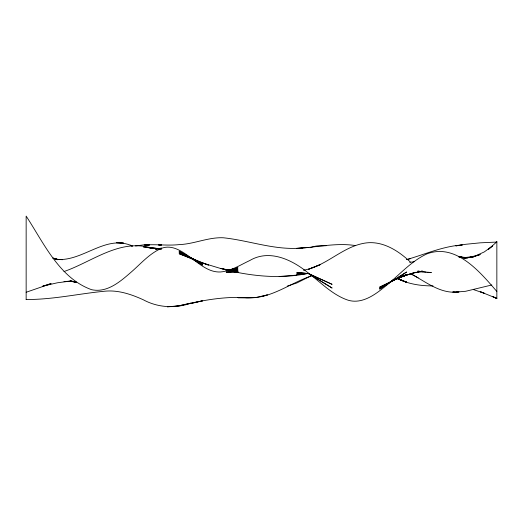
<?xml version="1.0" encoding="UTF-8"?>
<svg xmlns="http://www.w3.org/2000/svg" width="523" height="523" viewBox="0 0 523 523"><rect width="100%" height="100%" fill="white"/><g stroke="black" fill="none" stroke-linecap="round" stroke-linejoin="round"><path stroke-width="0.78" d="M496.85 241.796L488.292 249.438L492.503 245.993L484.213 251.962L472.727 257.139L480.264 254.551L466.438 258.101M392.596 280.439L379.665 289.101L392.596 280.707L379.665 288.153L392.596 280.884L406.633 271.993L392.596 280.943L379.665 287.153L399.454 277.563L406.633 274.856L392.596 280.387L406.633 274.653L392.596 280.57L406.633 275L399.454 277.471L410.359 273.915L399.454 277.288L414.209 272.751L410.359 273.81L422.381 271.058L417.184 272.012M312.028 275.366L296.803 282.989L287.238 286.107M63.983 271.548C92.368 261.703 120.068 238.279 151.722 248.118M26.15 292.265L51.195 283.616M392.596 280.178L399.454 277.739L406.633 274.444L394.885 279.374M50.424 283.714L42.736 286.173L57.347 282.793L70.206 281.113L63.983 281.603L70.206 281.407L76.057 281.904L70.206 281.217L76.057 282.322L70.206 280.635L76.057 282.446M410.359 258.708L406.633 259.598C425.049 254.335 442.903 246.222 462.286 244.954L455.853 245.875L465.653 244.293L480.264 242.829L496.85 242.071M312.244 275.647C290.435 282.668 270.921 299.385 246.791 297.731C223.851 296.162 201.335 300.601 179.128 305.778L190.895 303.209C175.198 308.622 158.005 307.74 143.335 299.797C131.293 294.318 118.211 289.853 104.79 291.206C78.555 293.717 52.646 299.679 26.15 299.509M135.522 245.973L143.335 244.921L149.5 245.065L144.878 245.071M261.5 296.508L267.384 294.913L255.616 297.561M226.198 270.783L237.965 267.802L226.198 270.541L237.965 269.018L226.198 270.306L237.965 270.103L226.198 270.09L237.965 271.012L226.198 269.914L237.965 271.738L220.314 268.384L202.663 263.049L208.546 265.089L179.128 253.714L202.663 263.147L179.128 252.674L202.663 263.644L179.128 251.851L202.663 264.344L179.128 251.171L202.663 265.207M466.438 258.127L472.727 256.643L465.653 257.453L459.017 257.506L472.727 257.421L465.653 257.453L459.017 256.832L465.653 257.904L459.017 256.479L465.653 258.669L459.017 256.375M303.418 270.221C325.875 266.475 342.016 246.98 364.492 243.175C381.94 240.181 398.225 250.504 410.359 262.043M161.47 248.17L155.534 249.255L161.47 248.248L155.534 248.686L161.47 248.484L155.534 248.333L161.47 248.935L143.335 246.863L150.957 248.137M415.693 272.287L414.209 272.555L422.381 271.816L420.897 271.509M236.396 271.699L226.198 272.32L237.965 271.875L226.198 270.751L237.965 272.274L226.982 270.208C253.668 276.399 281.551 279.138 308.57 273.241C320.9 282.557 332.013 294.338 346.814 299.757C359.955 304.621 372.958 296.319 382.816 288.31C397.591 277.053 409.718 261.951 426.768 253.949C455.879 242.757 480.114 272.15 496.85 291.468M173.244 306.563L179.128 305.707L167.36 306.909M409.666 262.337L414.209 261.716M491.803 284.989L465.653 291.278L455.853 292.096L459.017 291.886C440.811 294.475 425.99 281.845 411 273.889L418.21 277.876M308.57 247.477L296.803 248.386C316.395 247.464 336.014 242.476 355.64 245.607M296.803 275.111L279.151 276.49M144.106 245.019C155.756 244.078 167.478 245.862 179.128 244.614C194.105 244.091 208.193 237.115 223.256 237.769C249.778 240.521 275.549 250.772 302.686 247.915M433.011 285.891C420.799 286.003 408.398 284.087 397.395 278.556L406.633 282.237L397.395 278.543M455.088 292.069L452.794 291.978L455.853 292.109M326.221 245.725L317.396 245.875A34.054 34.054 0 0 0 310.028 247.719M155.534 248.255L149.5 247.81L161.47 248.935M422.381 271.94L431.383 272.607L427.637 272.195M423.133 271.692L426.134 272.025M226.198 269.809L220.314 268.364L237.965 272.195M417.923 270.894L419.413 271.202M53.104 258.061L57.347 259.375L53.418 258.323L57.347 259.29L62.505 259.683L57.347 259.46C83.543 261.317 106.47 233.657 132.594 246.196M473.465 289.592L484.213 293.22L480.264 291.71L496.85 298.424L492.503 296.456L496.85 298.646L496.85 241.737M131.868 245.934L130.404 245.248L131.868 245.934M308.57 273.457L332.105 288.055L308.57 273.594L296.803 272.385L308.57 273.653L332.105 284.335L308.57 273.594L296.803 273.699L308.57 273.496L296.803 274.601L308.57 273.241C292.69 260.003 269.6 248.732 249.733 260.546C240.22 264.958 231.048 271.169 220.314 271.986C208.769 272.483 199.708 264.056 190.895 257.806C182.612 251.72 172.244 244.143 161.47 248.353C149.147 253.609 140.399 264.272 130.404 272.784C119.767 282.034 106.79 293.024 91.617 289.696C59.38 278.216 43.664 242.79 26.15 216.091L26.15 299.548M320.338 264.586L308.57 269.26L320.338 264.592M406.633 275.163L400.173 276.857L406.633 275.176M202.663 300.797L190.895 303.451L202.663 300.797M255.616 297.476L246.791 297.933L237.965 297.705L255.616 297.476M161.47 244.98L158.508 244.98L161.47 245.026M123.546 243.077L116.368 242.685L123.546 243.13M57.347 259.728L53.104 258.205L57.347 259.728M406.633 282.302L397.395 278.511L406.633 282.309"/></g></svg>
